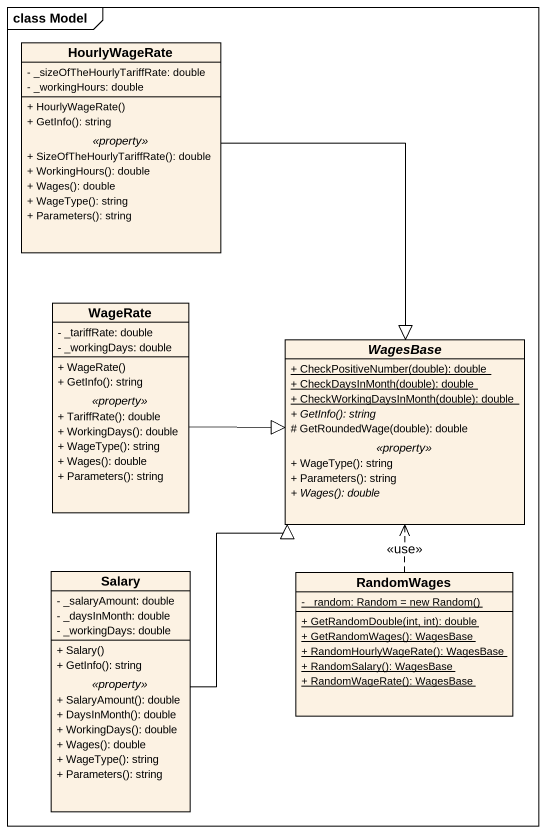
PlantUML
@startuml
mainframe class Model
hide circle
hide empty members
skinparam classAttributeIconSize 0
class HourlyWageRate {
  - _sizeOfTheHourlyTariffRate: double
  - _workingHours: double
  --
  + HourlyWageRate()
  + GetInfo(): string
  .. <<property>> ..
  + SizeOfTheHourlyTariffRate(): double
  + WorkingHours(): double
  + Wages(): double
  + WageType(): string
  + Parameters(): string
}
class WageRate {
  - _tariffRate: double
  - _workingDays: double
  --
  + WageRate()
  + GetInfo(): string
  .. <<property>> ..
  + TariffRate(): double
  + WorkingDays(): double
  + WageType(): string
  + Wages(): double
  + Parameters(): string
}
abstract class WagesBase {
  {static} + CheckPositiveNumber(double): double
  {static} + CheckDaysInMonth(double): double
  {static} + CheckWorkingDaysInMonth(double): double
  {abstract} + GetInfo(): string
  # GetRoundedWage(double): double
  .. <<property>> ..
  + WageType(): string
  + Parameters(): string
  {abstract} + Wages(): double
}
class Salary {
  - _salaryAmount: double
  - _daysInMonth: double
  - _workingDays: double
  --
  + Salary()
  + GetInfo(): string
  .. <<property>> ..
  + SalaryAmount(): double
  + DaysInMonth(): double
  + WorkingDays(): double
  + Wages(): double
  + WageType(): string
  + Parameters(): string
}
class RandomWages {
  {static} {field} - _random: Random = new Random()
  {static} + GetRandomDouble(int, int): double
  {static} + GetRandomWages(): WagesBase
  {static} + RandomHourlyWageRate(): WagesBase
  {static} + RandomSalary(): WagesBase
  {static} + RandomWageRate(): WagesBase
}
HourlyWageRate --|> WagesBase
WageRate -right-|> WagesBase
Salary -up-|> WagesBase
RandomWages .up.> WagesBase : <<use>>
@enduml
